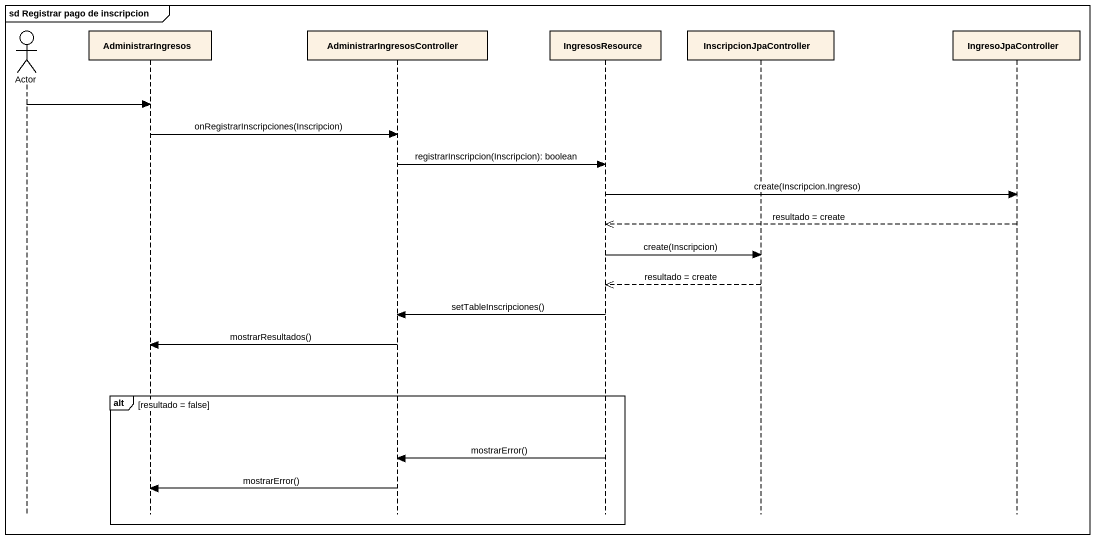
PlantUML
@startuml
mainframe sd Registrar pago de inscripcion
hide footbox
actor "Actor" as Actor_
participant AdministrarIngresos
participant "AdministrarIngresosController" as AdministrarIngresosControlle
participant IngresosResource
participant InscripcionJpaController
participant IngresoJpaController

Actor_ -> AdministrarIngresos
AdministrarIngresos -> AdministrarIngresosControlle : onRegistrarInscripciones(Inscripcion)
AdministrarIngresosControlle -> IngresosResource : registrarInscripcion(Inscripcion): boolean
IngresosResource -> IngresoJpaController : create(Inscripcion.Ingreso)
IngresoJpaController -->> IngresosResource : resultado = create
IngresosResource -> InscripcionJpaController : create(Inscripcion)
InscripcionJpaController -->> IngresosResource : resultado = create
IngresosResource -> AdministrarIngresosControlle : setTableInscripciones()
AdministrarIngresosControlle -> AdministrarIngresos : mostrarResultados()
alt resultado = false
  IngresosResource -> AdministrarIngresosControlle : mostrarError()
  AdministrarIngresosControlle -> AdministrarIngresos : mostrarError()
end
@enduml
